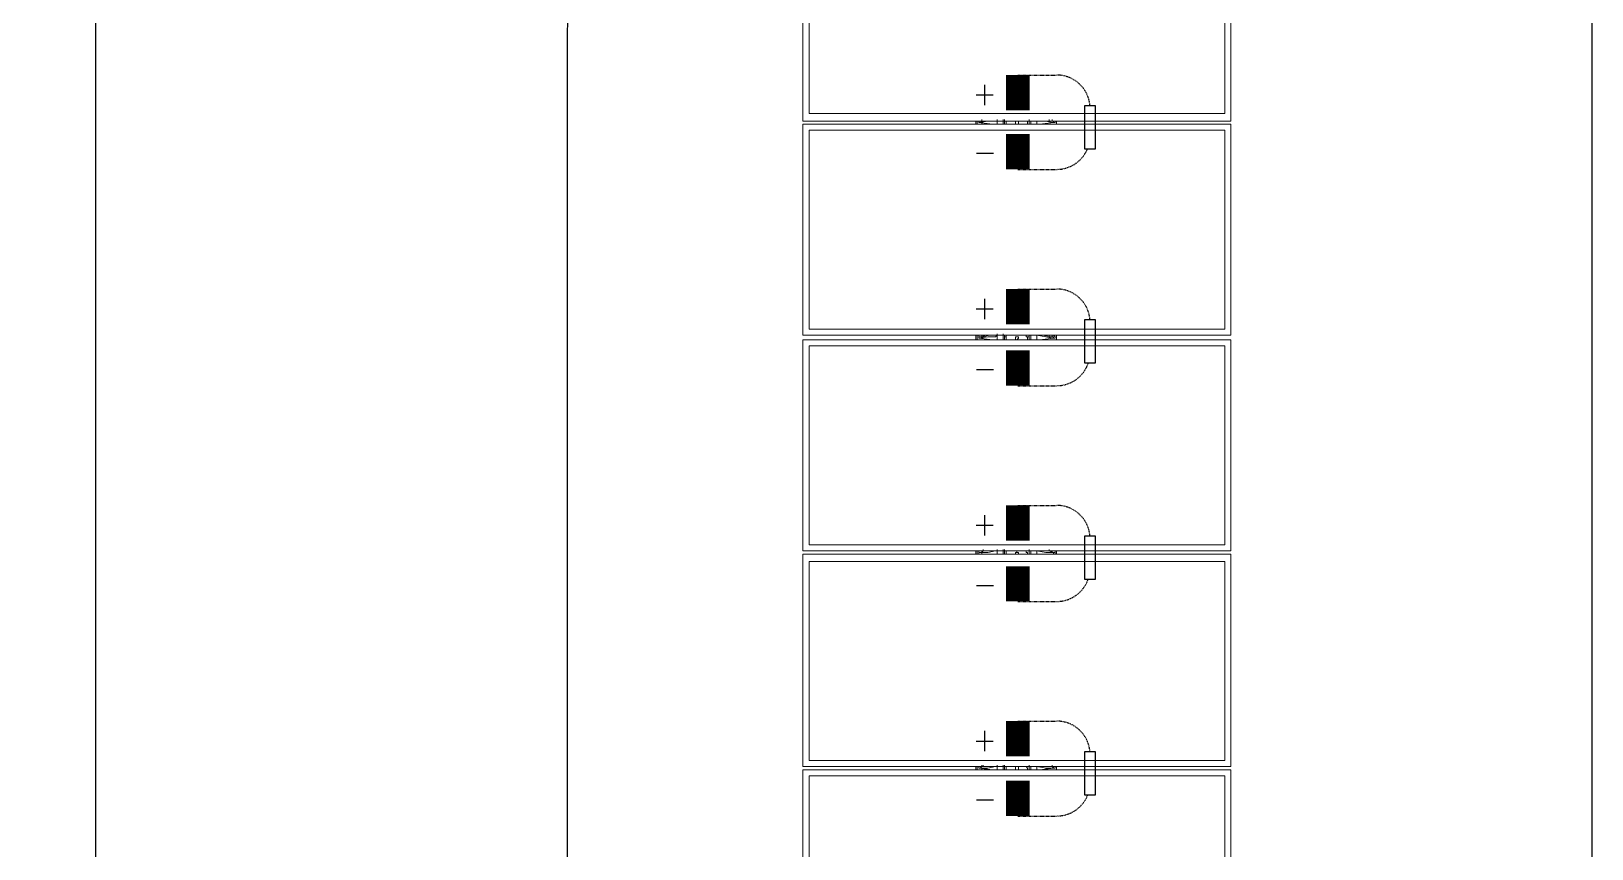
# Model space of a CAD drawing. Header units: feet. Extents: x -13743 to 68376, y -48 to 67763.
# Drawn here: x -226.5 to 103.7, y 66721.4 to 66894.2 of the extents above; entities that cross this region are included whole.
import ezdxf
from ezdxf.lldxf.tags import DXFTag

# ---------------------------------------------------------------- set-up
doc = ezdxf.new("R2010")
doc.units = ezdxf.units.FT
doc.header["$MEASUREMENT"] = 0
doc.linetypes.add('HIDDEN', pattern=[0.375, 0.25, -0.125])
for name, color, linetype in [('E-DC HARNESS-NEG', 170, 'DC HARNESS CABLE'), ('E-HARN-COMP', 8, 'Continuous'), ('E-TRNK-CABL-NEG', 6, 'HIDDEN'), ('E-TRUNK-CABLE-POS', 6, 'HIDDEN'), ('G-ANNO-TEXT', 1, 'Continuous'), ('Polarity-Text', 7, 'Continuous')]:
    doc.layers.add(name, color=color, linetype=linetype)
doc.styles.get("Standard").update_dxf_attribs({"font": 'arial.ttf'})
tags = doc.linetypes.add('DC HARNESS CABLE', pattern='A,0.5,-0.2,["DH",Standard,S=0.1,R=0,X=-0.1,Y=-0.05],-0.2', length=0.9).pattern_tags.tags
tags[6] = DXFTag(74, 10)

# ---------------------------------------------------------------- blocks, each defined once
blk = doc.blocks.new('A$C4742fff2')
at = {"lineweight": 5}
for points in [[(14.2261, 0.4666), (14.2261, 0), (14.4577, 0), (14.4577, 0.4666)], [(14.2344, 0.46), (14.4511, 0.46), (14.4511, 0.0067), (14.2344, 0.0067)], [(14.6927, 0), (14.4611, 0), (14.4611, 0.4666), (14.6927, 0.4666)], [(14.4677, 0.0067), (14.4677, 0.46), (14.6844, 0.46), (14.6844, 0.0067)], [(14.9261, 0), (14.6961, 0), (14.6961, 0.4666), (14.9261, 0.4666)], [(14.9194, 0.46), (14.7027, 0.46), (14.7027, 0.0067), (14.9194, 0.0067)], [(14.9311, 0.4666), (15.161, 0.4666), (15.161, 0), (14.9311, 0)], [(15.1544, 0.46), (14.9377, 0.46), (14.9377, 0.0067), (15.1544, 0.0067)], [(15.1644, 0.4666), (15.396, 0.4666), (15.396, 0), (15.1644, 0)], [(15.3877, 0.46), (15.1727, 0.46), (15.1727, 0.0067), (15.3877, 0.0067)], [(14.4594, 0.235), (14.4611, 0.235), (14.4611, 0.2317), (14.4577, 0.2317), (14.4577, 0.2333), (14.4577, 0.235)], [(14.6927, 0.235), (14.6944, 0.235), (14.6944, 0.2333), (14.6961, 0.2333), (14.6944, 0.2333), (14.6944, 0.2317), (14.6927, 0.2317), (14.6927, 0.2333)], [(14.9277, 0.235), (14.9294, 0.235), (14.9294, 0.2317), (14.9277, 0.2317), (14.9261, 0.2333), (14.9261, 0.235)], [(15.1627, 0.235), (15.1644, 0.235), (15.1644, 0.2317), (15.161, 0.2317), (15.161, 0.2333), (15.161, 0.235)]]:
    blk.add_lwpolyline(points, close=True, dxfattribs=at)
for points in [[(14.4577, 0.2783), (14.4611, 0.2783)], [(14.4611, 0.27), (14.4611, 0.2717), (14.4594, 0.2733), (14.4594, 0.275), (14.4611, 0.275)], [(14.4627, 0.255), (14.4611, 0.255), (14.4611, 0.2567), (14.4594, 0.265), (14.4594, 0.275)], [(14.4594, 0.2733), (14.4594, 0.27)], [(14.6927, 0.2783), (14.6961, 0.2783)], [(14.6927, 0.275), (14.6944, 0.275), (14.6927, 0.275)], [(14.6927, 0.2733), (14.6927, 0.27)], [(14.6961, 0.275), (14.6944, 0.275), (14.6944, 0.2717), (14.6961, 0.27)], [(14.6977, 0.255), (14.6961, 0.255), (14.6961, 0.2567), (14.6944, 0.265), (14.6944, 0.275)], [(14.9261, 0.2783), (14.9311, 0.2783)], [(14.9294, 0.27), (14.9294, 0.2717), (14.9294, 0.275), (14.9277, 0.275), (14.9294, 0.275), (14.9277, 0.275), (14.9294, 0.265), (14.9294, 0.2567), (14.9311, 0.255), (14.9327, 0.255)], [(14.9277, 0.2733), (14.9277, 0.27)], [(15.161, 0.2783), (15.1644, 0.2783)], [(15.1644, 0.27), (15.1644, 0.2717), (15.1644, 0.2733), (15.1627, 0.2733), (15.1627, 0.275), (15.1644, 0.275)], [(15.166, 0.255), (15.1644, 0.255), (15.1644, 0.265), (15.1627, 0.275)], [(15.1627, 0.2733), (15.1627, 0.27)], [(14.4577, 0.2483), (14.4611, 0.2483)], [(14.4577, 0.2467), (14.4611, 0.2467), (14.4627, 0.2467)], [(14.4611, 0.2467), (14.4611, 0.245), (14.4577, 0.245)], [(14.4627, 0.2483), (14.4611, 0.2483), (14.4611, 0.255)], [(14.6927, 0.2483), (14.6961, 0.2483)], [(14.6927, 0.2467), (14.6961, 0.2467), (14.6977, 0.2467)], [(14.6961, 0.2467), (14.6961, 0.245), (14.6927, 0.245)], [(14.6977, 0.2483), (14.6961, 0.2483), (14.6961, 0.255)], [(14.9311, 0.2483), (14.9294, 0.2483), (14.9261, 0.2483)], [(14.9261, 0.2467), (14.9294, 0.2467), (14.9311, 0.2467)], [(14.9261, 0.245), (14.9294, 0.245), (14.9311, 0.245)], [(14.9294, 0.245), (14.9294, 0.2467)], [(14.9327, 0.2483), (14.9311, 0.2483), (14.9311, 0.255)], [(15.161, 0.2483), (15.1644, 0.2483)], [(15.161, 0.2467), (15.1644, 0.2467), (15.166, 0.2467)], [(15.1644, 0.2467), (15.1644, 0.245), (15.161, 0.245)], [(15.166, 0.2483), (15.1644, 0.2483), (15.1644, 0.255)], [(14.4577, 0.2233), (14.4577, 0.2217), (14.4594, 0.2217), (14.4611, 0.2233), (14.4611, 0.22), (14.4611, 0.2183)], [(14.6927, 0.2233), (14.6927, 0.2217), (14.6944, 0.2217), (14.6944, 0.2233), (14.6961, 0.2233), (14.6961, 0.22), (14.6961, 0.2183)], [(14.9261, 0.2233), (14.9261, 0.2217), (14.9294, 0.2217), (14.9294, 0.2233), (14.9311, 0.2233)], [(14.9294, 0.22), (14.9294, 0.2233)], [(15.161, 0.2233), (15.161, 0.2217), (15.1644, 0.2217), (15.1644, 0.2233), (15.1644, 0.22), (15.1644, 0.2183)], [(14.4577, 0.22), (14.4611, 0.22), (14.4627, 0.22)], [(14.4611, 0.1983), (14.4611, 0.195), (14.4594, 0.1933), (14.4594, 0.1917), (14.4594, 0.1933), (14.4594, 0.2017), (14.4611, 0.2117), (14.4611, 0.2183), (14.4577, 0.2183)], [(14.6927, 0.22), (14.6961, 0.22), (14.6977, 0.22)], [(14.6927, 0.1933), (14.6944, 0.1933), (14.6944, 0.2017), (14.6961, 0.2117), (14.6961, 0.2183), (14.6927, 0.2183)], [(14.9294, 0.1933), (14.9277, 0.1933), (14.9277, 0.195), (14.9294, 0.2017), (14.9311, 0.2117), (14.9311, 0.2183), (14.9311, 0.22), (14.9294, 0.22), (14.9261, 0.22)], [(14.9261, 0.2183), (14.9294, 0.2183), (14.9311, 0.2183)], [(15.161, 0.22), (15.1644, 0.22), (15.166, 0.22)], [(15.161, 0.2183), (15.1644, 0.2183), (15.1644, 0.2117), (15.1644, 0.2017), (15.1627, 0.195), (15.1627, 0.1933), (15.1644, 0.1933)], [(14.4577, 0.19), (14.4611, 0.19)], [(14.4594, 0.1967), (14.4594, 0.1933), (14.4611, 0.1933)], [(14.4594, 0.1917), (14.4611, 0.1917)], [(14.6961, 0.1983), (14.6944, 0.195), (14.6944, 0.1917), (14.6927, 0.1917), (14.6927, 0.1933), (14.6927, 0.1967)], [(14.6927, 0.19), (14.6961, 0.19)], [(14.9261, 0.19), (14.9311, 0.19)], [(14.9294, 0.1983), (14.9294, 0.195), (14.9294, 0.1933), (14.9277, 0.1933), (14.9277, 0.1917), (14.9294, 0.1917)], [(14.9277, 0.1967), (14.9277, 0.1933), (14.9277, 0.1917)], [(15.161, 0.19), (15.1644, 0.19)], [(15.1627, 0.1917), (15.1627, 0.1933), (15.1644, 0.1933), (15.1644, 0.195), (15.1644, 0.1983)], [(15.1627, 0.1967), (15.1627, 0.1933), (15.1627, 0.1917), (15.1644, 0.1917)]]:
    blk.add_lwpolyline(points, dxfattribs=at)
at = {"color": 8, "lineweight": 5, "true_color": 0x808080}
for points in [[(14.4577, 0.2767), (14.4611, 0.2767)], [(14.4611, 0.2733), (14.4611, 0.275), (14.4594, 0.275), (14.4577, 0.26)], [(14.4594, 0.2733), (14.4594, 0.2733)], [(14.6927, 0.2767), (14.6961, 0.2767)], [(14.6927, 0.275), (14.6927, 0.26)], [(14.6927, 0.2733), (14.6927, 0.2733)], [(14.6961, 0.2733), (14.6961, 0.275), (14.6944, 0.275)], [(14.9261, 0.2767), (14.9311, 0.2767)], [(14.9311, 0.2733), (14.9311, 0.275), (14.9277, 0.275), (14.9261, 0.26)], [(14.9277, 0.2733), (14.9277, 0.2733)], [(15.161, 0.2767), (15.1644, 0.2767)], [(15.1644, 0.2733), (15.1644, 0.275), (15.1627, 0.275), (15.161, 0.26)], [(15.1627, 0.2733), (15.1627, 0.2733)], [(14.4577, 0.2717), (14.4577, 0.27), (14.4577, 0.2717), (14.4594, 0.2717)], [(14.4611, 0.2633), (14.4611, 0.2717), (14.4627, 0.2717)], [(14.4611, 0.2667), (14.4611, 0.27), (14.4627, 0.27)], [(14.6961, 0.2717), (14.6944, 0.2717), (14.6927, 0.2717), (14.6927, 0.27), (14.6927, 0.2717)], [(14.6944, 0.2717), (14.6961, 0.27), (14.6961, 0.2633)], [(14.6961, 0.2667), (14.6961, 0.27), (14.6977, 0.27)], [(14.9261, 0.2717), (14.9261, 0.2717)], [(14.9311, 0.2717), (14.9294, 0.2717), (14.9294, 0.27), (14.9311, 0.2633)], [(14.9311, 0.27), (14.9294, 0.27), (14.9311, 0.2683), (14.9311, 0.2667)], [(15.161, 0.2717), (15.161, 0.27), (15.161, 0.2717), (15.1627, 0.2717)], [(15.1644, 0.2633), (15.1644, 0.2717), (15.166, 0.2717)], [(15.1644, 0.2667), (15.1644, 0.27)], [(14.4577, 0.255), (14.4611, 0.255)], [(14.6927, 0.255), (14.6961, 0.255)], [(14.9261, 0.255), (14.9311, 0.255)], [(15.161, 0.255), (15.1644, 0.255)], [(14.4611, 0.2117), (14.4577, 0.2117)], [(14.4577, 0.2083), (14.4594, 0.1933)], [(14.4611, 0.205), (14.4611, 0.195), (14.4627, 0.195)], [(14.6961, 0.2117), (14.6927, 0.2117)], [(14.6927, 0.2083), (14.6927, 0.1933)], [(14.6961, 0.195), (14.6944, 0.195), (14.6961, 0.1967), (14.6961, 0.205)], [(14.9311, 0.2117), (14.9261, 0.2117)], [(14.9261, 0.2083), (14.9277, 0.1933)], [(14.9311, 0.195), (14.9294, 0.195), (14.9294, 0.1967), (14.9311, 0.205)], [(15.1644, 0.2117), (15.161, 0.2117)], [(15.161, 0.2083), (15.1627, 0.1933)], [(15.1644, 0.205), (15.1644, 0.195), (15.166, 0.195)], [(14.4577, 0.1983), (14.4577, 0.195), (14.4577, 0.1967)], [(14.4577, 0.19), (14.4611, 0.19)], [(14.4594, 0.1917), (14.4611, 0.1917), (14.4611, 0.1933)], [(14.4594, 0.1933), (14.4594, 0.1933)], [(14.4611, 0.1983), (14.4611, 0.2)], [(14.6927, 0.1983), (14.6927, 0.195), (14.6927, 0.1967)], [(14.6927, 0.1933), (14.6927, 0.1933)], [(14.6927, 0.19), (14.6961, 0.19)], [(14.6944, 0.1917), (14.6961, 0.1917), (14.6961, 0.1933)], [(14.6977, 0.1983), (14.6961, 0.1983), (14.6961, 0.2)], [(14.9261, 0.1967), (14.9261, 0.195), (14.9261, 0.1983)], [(14.9261, 0.19), (14.9311, 0.19)], [(14.9277, 0.195), (14.9277, 0.195)], [(14.9277, 0.1917), (14.9294, 0.1917), (14.9311, 0.1933)], [(14.9277, 0.1933), (14.9277, 0.1933)], [(14.9311, 0.1983), (14.9294, 0.1983), (14.9311, 0.1983), (14.9311, 0.2)], [(15.161, 0.1983), (15.161, 0.195), (15.161, 0.1967)], [(15.161, 0.19), (15.1644, 0.19)], [(15.1627, 0.1917), (15.1644, 0.1917), (15.1644, 0.1933)], [(15.1627, 0.1933), (15.1627, 0.1933)], [(15.166, 0.1983), (15.1644, 0.1983), (15.1644, 0.2)]]:
    blk.add_lwpolyline(points, dxfattribs=at)
blk.add_lwpolyline([(14.9261, 0.2717), (14.9261, 0.27)], close=True, dxfattribs=at)

msp = doc.modelspace()

# ---------------------------------------------------------------- linework, layer by layer
at = {"layer": 'E-DC HARNESS-NEG', "ltscale": 0.5}
msp.add_lwpolyline([(103.71, 67738.52), (103.72, 65867.73)], dxfattribs=at)
at = {"layer": 'E-HARN-COMP', "const_width": 5}
for points in [[(-17.69, 66877.44), (-17.69, 66884.9)], [(-17.69, 66864.97), (-17.69, 66872.42)], [(-17.69, 66832.21), (-17.69, 66839.67)], [(-17.69, 66819.24), (-17.69, 66826.7)], [(-17.69, 66786.49), (-17.69, 66793.94)], [(-17.69, 66773.64), (-17.69, 66781.09)], [(-17.69, 66740.88), (-17.69, 66748.34)], [(-17.69, 66728.28), (-17.69, 66735.73)]]:
    msp.add_lwpolyline(points, dxfattribs=at)
at = {"layer": 'E-HARN-COMP'}
for points in [[(-1.28, 66873.86), (-1.28, 66878.43), (-3.61, 66878.43), (-3.61, 66873.86)], [(-3.61, 66873.86), (-3.61, 66869.3), (-1.28, 66869.3), (-1.28, 66873.86)], [(-1.28, 66828.63), (-1.28, 66833.19), (-3.61, 66833.19), (-3.61, 66828.63)], [(-3.61, 66828.63), (-3.61, 66824.06), (-1.28, 66824.06), (-1.28, 66828.63)], [(-1.28, 66782.9), (-1.28, 66787.47), (-3.61, 66787.47), (-3.61, 66782.9)], [(-3.61, 66782.9), (-3.61, 66778.34), (-1.28, 66778.34), (-1.28, 66782.9)], [(-1.28, 66737.3), (-1.28, 66741.86), (-3.61, 66741.86), (-3.61, 66737.3)], [(-3.61, 66737.3), (-3.61, 66732.73), (-1.28, 66732.73), (-1.28, 66737.3)]]:
    msp.add_lwpolyline(points, dxfattribs=at)
at = {"layer": 'E-TRNK-CABL-NEG', "ltscale": 0.1}
for points in [[(-17.69, 66864.97), (-9.46, 66864.97, 0.303039), (-2.97, 66869.3, 0.303039)], [(-17.69, 66819.24), (-9.46, 66819.24, 0.323498), (-2.79, 66824.06, 0.323498)], [(-17.69, 66773.64), (-9.46, 66773.64, 0.318647), (-2.83, 66778.34, 0.318647)], [(-17.69, 66728.28), (-9.46, 66728.28, 0.308384), (-2.92, 66732.73, 0.308384)]]:
    msp.add_lwpolyline(points, format="xyb", dxfattribs=at)
at = {"layer": 'E-TRUNK-CABLE-POS', "ltscale": 0.1}
for points in [[(-17.69, 66884.9), (-9.46, 66884.9, -0.391396), (-2.45, 66878.43, -0.391396)], [(-17.69, 66839.67), (-9.46, 66839.67, -0.391396), (-2.45, 66833.19, -0.391396)], [(-17.69, 66793.94), (-9.46, 66793.94, -0.391396), (-2.45, 66787.47, -0.391396)], [(-17.69, 66748.34), (-9.46, 66748.34, -0.391396), (-2.45, 66741.86, -0.391396)]]:
    msp.add_lwpolyline(points, format="xyb", dxfattribs=at)
at = {"layer": 'G-ANNO-TEXT', "flags": 128}
for points in [[(-199.17, 63942.19, -0.427062), (-213.39, 63958.01), (-212.82, 65829.2, 0.298343), (-226.46, 65847.71, 0.298343), (-212.82, 65866.22), (-212.82, 67752.07, -0.354962), (-199.17, 67762.56)], [(-99.31, 66557.75, -0.380061), (-113.01, 66577.58), (-112.95, 67212.35, 0.298343), (-126.6, 67230.86, 0.298343), (-112.95, 67249.36), (-112.95, 67743.7, -0.388677), (-99.31, 67761.05)]]:
    msp.add_lwpolyline(points, format="xyb", dxfattribs=at)
at = {"layer": 'Polarity-Text'}
for p, q in [((-26.55, 66880.7), (-22.93, 66880.7)), ((-24.74, 66882.84), (-24.74, 66878.57)), ((-26.47, 66868.37), (-22.85, 66868.37)), ((-24.74, 66837.61), (-24.74, 66833.33)), ((-26.55, 66835.47), (-22.93, 66835.47)), ((-26.47, 66822.64), (-22.85, 66822.64)), ((-24.74, 66791.89), (-24.74, 66787.61)), ((-26.55, 66789.75), (-22.93, 66789.75)), ((-26.47, 66777.04), (-22.85, 66777.04)), ((-24.74, 66746.28), (-24.74, 66742)), ((-26.55, 66744.14), (-22.93, 66744.14)), ((-26.47, 66731.68), (-22.85, 66731.68))]:
    msp.add_line(p, q, dxfattribs=at)

# ---------------------------------------------------------------- block references
at = {"xscale": 194.04614304, "yscale": 194.04614304, "zscale": 194.04614304, "rotation": 90}
msp.add_blockref('A$C4742fff2', (27.37, 63932.6), dxfattribs=at)

doc.saveas('drawing.dxf')
